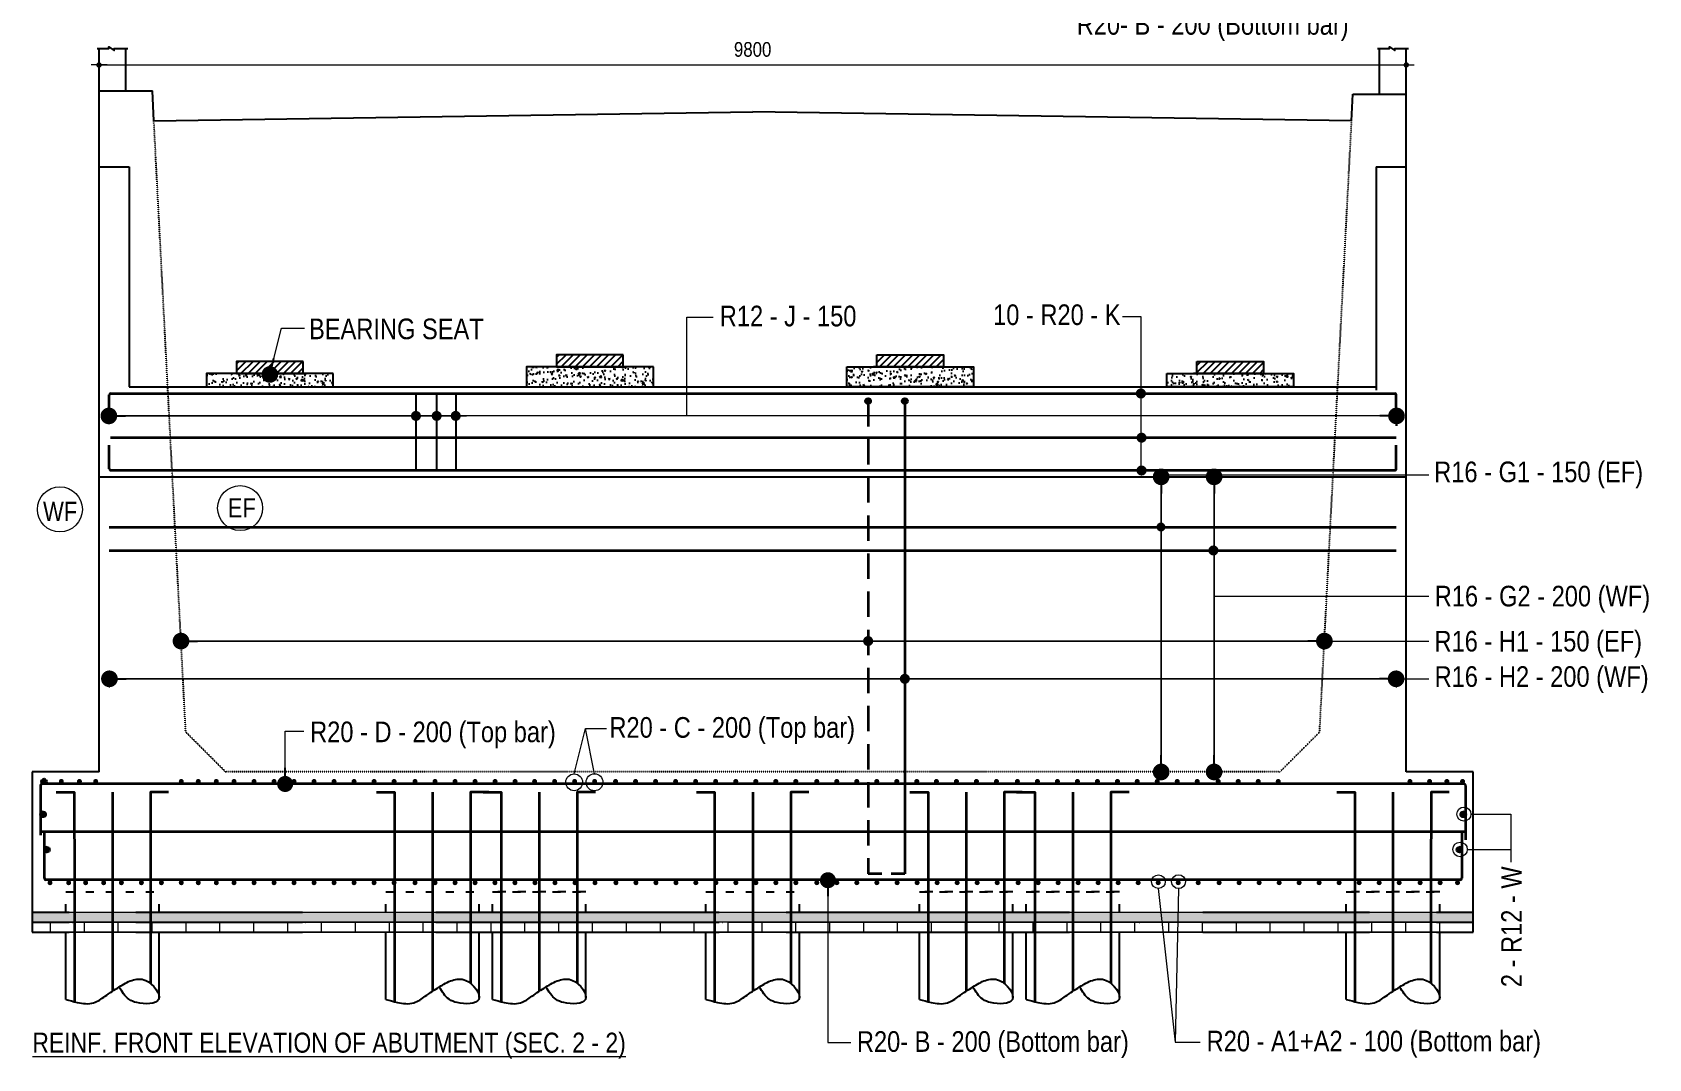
# Model space of a CAD drawing. Header units: millimetres. Extents: x -44822 to 222670, y -173707 to 25116.
# Drawn here: x 22172 to 34289, y -147140 to -139444 of the extents above; entities that cross this region are included whole.
import ezdxf

# ---------------------------------------------------------------- set-up
doc = ezdxf.new("R2010")
doc.units = ezdxf.units.MM
doc.header["$LTSCALE"] = 5
doc.header["$PDMODE"] = 2
doc.linetypes.add('ACAD_ISO03W100', pattern=[30, 12, -18])
doc.linetypes.add('DASHEDX2', pattern=[38.1, 25.4, -12.7])
for name, color, linetype in [('Abutment W Line', 200, 'Continuous'), ('Ber-1', 12, 'Continuous'), ('Extra Line', 70, 'Continuous'), ('Pile', 11, 'Continuous'), ('Ralling', 6, 'Continuous'), ('SEC', 25, 'Continuous')]:
    doc.layers.add(name, color=color, linetype=linetype)
for name, color, linetype, lineweight in [('Ber', 12, 'Continuous', 35), ('Ber Top', 12, 'Continuous', 35), ('Dimision', 4, 'Continuous', 13), ('hatch', 7, 'Continuous', 0), ('Text', 7, 'Continuous', 0)]:
    doc.layers.add(name, color=color, linetype=linetype, lineweight=lineweight)
doc.styles.get("Standard").update_dxf_attribs({"font": 'ARIALN.TTF'})
doc.dimstyles.new('ISO-25', dxfattribs={"dimtxt": 75, "dimasz": 45, "dimexe": 125, "dimexo": 75.625, "dimgap": 60, "dimtad": 1, "dimdec": 0, "dimtxsty": 'Standard', "dimblk": 'DOT', "dimcen": 52.5, "dimclrd": 256, "dimclre": 256, "dimclrt": 256, "dimadec": 0, "dimazin": 0, "dimtfac": 1, "dimtdec": 0, "dimtix": 1, "dimtmove": 0, "dimatfit": 3, "dimldrblk": 'DOT', "dimfxl": 1, "dimlwd": -1, "dimarcsym": 0})
doc.dimstyles.new('ISO-75', dxfattribs={"dimtxt": 75, "dimasz": 1, "dimexe": 75, "dimexo": 75, "dimgap": 60, "dimtad": 1, "dimdec": 0, "dimtxsty": 'Standard', "dimblk": 'D_TIC', "dimcen": 52.5, "dimclrd": 256, "dimclre": 256, "dimclrt": 256, "dimadec": 0, "dimazin": 0, "dimtfac": 1, "dimtdec": 0, "dimtix": 1, "dimtmove": 0, "dimatfit": 3, "dimldrblk": 'DOT', "dimfxl": 75, "dimfxlon": 1, "dimlwd": -1, "dimarcsym": 0})
pattern_1 = [(50, (-301307.61, 74914.1), (107.589027, -9.41282), [11.25, -123.75]), (355, (-301307.61, 74914.1), (-20.8127, 112.82882), [9, -99]), (100.4514, (-301298.64, 74913.32), (86.776407, 103.41593), [9.56103, -105.171317]), (46.1842, (-301307.61, 74944.1), (160.086157, -24.82785), [16.875, -185.625]), (96.6356, (-301294.27, 74942.03), (140.199406, 146.11768), [14.34154, -157.75695]), (351.1842, (-301307.61, 74944.1), (140.19929, 146.11779), [13.5, -148.5]), (21, (-301292.61, 74936.6), (89.536058, -60.392834), [11.25, -123.75]), (326, (-301292.61, 74936.6), (36.4973, 108.772507), [9, -99]), (71.4514, (-301285.15, 74931.57), (126.033394, 48.379575), [9.56103, -105.171317]), (37.5, (-301307.61, 74914.1), (1.8239783, 49.934078), [0, -97.8, 0, -100.5, 0, -99.375]), (7.5, (-301307.61, 74914.1), (39.4604306, 59.161757), [0, -57.3, 0, -95.55, 0, -37.875]), (327.5, (-301341.06, 74914.1), (80.0733654, -3.3832308), [0, -37.5, 0, -117, 0, -155.25]), (317.5, (-301356.06, 74914.1), (87.477925, 15.015747), [0, -48.75, 0, -77.7, 0, -110.25])]
pattern_2 = [(45, (-321054.922, -153428.25), (-26.5165043, 26.5165043), [])]
pattern_3 = [(50, (-298907.61, 74914.1), (107.589027, -9.41282), [11.25, -123.75]), (355, (-298907.61, 74914.1), (-20.8127, 112.82882), [9, -99]), (100.4514, (-298898.64, 74913.32), (86.776407, 103.41593), [9.56103, -105.171317]), (46.1842, (-298907.61, 74944.1), (160.086157, -24.82785), [16.875, -185.625]), (96.6356, (-298894.27, 74942.03), (140.199406, 146.11768), [14.34154, -157.75695]), (351.1842, (-298907.61, 74944.1), (140.19929, 146.11779), [13.5, -148.5]), (21, (-298892.61, 74936.6), (89.536058, -60.392834), [11.25, -123.75]), (326, (-298892.61, 74936.6), (36.4973, 108.772507), [9, -99]), (71.4514, (-298885.15, 74931.57), (126.033394, 48.379575), [9.56103, -105.171317]), (37.5, (-298907.61, 74914.1), (1.8239783, 49.934078), [0, -97.8, 0, -100.5, 0, -99.375]), (7.5, (-298907.61, 74914.1), (39.4604306, 59.161757), [0, -57.3, 0, -95.55, 0, -37.875]), (327.5, (-298941.06, 74914.1), (80.0733654, -3.3832308), [0, -37.5, 0, -117, 0, -155.25]), (317.5, (-298956.06, 74914.1), (87.477925, 15.015747), [0, -48.75, 0, -77.7, 0, -110.25])]
pattern_4 = [(45, (-318654.922, -153378.25), (-26.5165043, 26.5165043), [])]

# ---------------------------------------------------------------- blocks, each defined once
blk = doc.blocks.new('_Dot')
at = {"color": 0, "linetype": 'ByBlock', "lineweight": -2}
blk.add_line((-0.5, 0), (-1, 0), dxfattribs=at)
at = {"color": 0, "linetype": 'ByBlock', "const_width": 0.5}
blk.add_lwpolyline([(-0.25, 0, 1), (0.25, 0, 1)], format="xyb", close=True, dxfattribs=at)
blk = doc.blocks.new('D_TIC')
at = {"layer": 'Dimision', "ltscale": 5}
for p, q in [((-60, 0), (60, 0)), ((0, 60), (0, -60))]:
    blk.add_line(p, q, dxfattribs=at)
at = {"layer": 'Dimision', "ltscale": 5, "const_width": 20}
blk.add_lwpolyline([(-10, 0, 1), (10, 0, 1)], format="xyb", close=True, dxfattribs=at)
blk = doc.blocks.new('*D142')
at = {"layer": 'Defpoints', "color": 0, "lineweight": 50, "transparency": 16777216}
for p in [(32472, -139689), (22672, -139929), (32472, -139929)]:
    blk.add_point(p, dxfattribs=at)
at = {"layer": 'Dimision', "lineweight": -2, "transparency": 16777216}
for p, q in [((22672, -139764), (22672, -139614)), ((32472, -139764), (32472, -139614))]:
    blk.add_line(p, q, dxfattribs=at)
at = {"layer": 'Dimision', "transparency": 16777216}
blk.add_line((22673, -139689), (32471, -139689), dxfattribs=at)
at = {"layer": 'Dimision', "transparency": 16777216, "rotation": 180}
blk.add_blockref('D_TIC', (22672, -139689), dxfattribs=at)
at = {"layer": 'Dimision', "transparency": 16777216}
blk.add_blockref('D_TIC', (32472, -139689), dxfattribs=at)
at = {"layer": 'Dimision', "transparency": 16777216, "insert": (27572, -139573), "char_height": 110, "attachment_point": 5}
blk.add_mtext('9800', dxfattribs=at)

msp = doc.modelspace()

# ---------------------------------------------------------------- hatches: boundary and pattern name
at = {"layer": 'Ber'}
for points in [[(28456.5, -142208.9, 1), (28419, -142208.9, 1)], [(28731.7, -142208.9, 1), (28694.2, -142208.9, 1)], [(22241, -145061.4, 1), (22278.5, -145061.4, 1)], [(22370.8, -145061.4, 1), (22408.3, -145061.4, 1)], [(22506.6, -145061.4, 1), (22544.1, -145061.4, 1)], [(22628.5, -145061.4, 1), (22666, -145061.4, 1)], [(23270.1, -145061.4, 1), (23307.6, -145061.4, 1)], [(23397.4, -145061.4, 1), (23434.9, -145061.4, 1)], [(23532.7, -145061.4, 1), (23570.2, -145061.4, 1)], [(23665.5, -145061.4, 1), (23703, -145061.4, 1)], [(23815.5, -145061.4, 1), (23853, -145061.4, 1)], [(23965.5, -145061.4, 1), (24003, -145061.4, 1)], [(24115.3, -145061.4, 1), (24152.8, -145061.4, 1)], [(24265.3, -145061.4, 1), (24302.8, -145061.4, 1)], [(24415.3, -145061.4, 1), (24452.8, -145061.4, 1)], [(24565.3, -145061.4, 1), (24602.8, -145061.4, 1)], [(24715.3, -145061.4, 1), (24752.8, -145061.4, 1)], [(24865.3, -145061.4, 1), (24902.8, -145061.4, 1)], [(25022.3, -145061.4, 1), (25059.8, -145061.4, 1)], [(25172.3, -145061.4, 1), (25209.8, -145061.4, 1)], [(25322.3, -145061.4, 1), (25359.8, -145061.4, 1)], [(25472.3, -145061.4, 1), (25509.8, -145061.4, 1)], [(25622.3, -145061.4, 1), (25659.8, -145061.4, 1)], [(25772.3, -145061.4, 1), (25809.8, -145061.4, 1)], [(25918.7, -145061.4, 1), (25956.2, -145061.4, 1)], [(26068.7, -145061.4, 1), (26106.2, -145061.4, 1)], [(26218.7, -145061.4, 1), (26256.2, -145061.4, 1)], [(26368.7, -145061.4, 1), (26406.2, -145061.4, 1)], [(26525.7, -145061.4, 1), (26563.2, -145061.4, 1)], [(26675.7, -145061.4, 1), (26713.2, -145061.4, 1)], [(26825.7, -145061.4, 1), (26863.2, -145061.4, 1)], [(26975.7, -145061.4, 1), (27013.2, -145061.4, 1)], [(27125.7, -145061.4, 1), (27163.2, -145061.4, 1)], [(27275.7, -145061.4, 1), (27313.2, -145061.4, 1)], [(27426.8, -145061.4, 1), (27464.3, -145061.4, 1)], [(27576.8, -145061.4, 1), (27614.3, -145061.4, 1)], [(27726.8, -145061.4, 1), (27764.3, -145061.4, 1)], [(27876.8, -145061.4, 1), (27914.3, -145061.4, 1)], [(28033.8, -145061.4, 1), (28071.3, -145061.4, 1)], [(28183.8, -145061.4, 1), (28221.3, -145061.4, 1)], [(28333.8, -145061.4, 1), (28371.3, -145061.4, 1)], [(28483.8, -145061.4, 1), (28521.3, -145061.4, 1)], [(28633.8, -145061.4, 1), (28671.3, -145061.4, 1)], [(28783.8, -145061.4, 1), (28821.3, -145061.4, 1)], [(28931.1, -145061.4, 1), (28968.6, -145061.4, 1)], [(29081.1, -145061.4, 1), (29118.6, -145061.4, 1)], [(29231.1, -145061.4, 1), (29268.6, -145061.4, 1)], [(29381.1, -145061.4, 1), (29418.6, -145061.4, 1)], [(29538, -145061.4, 1), (29575.5, -145061.4, 1)], [(29688, -145061.4, 1), (29725.5, -145061.4, 1)], [(29838, -145061.4, 1), (29875.5, -145061.4, 1)], [(29988, -145061.4, 1), (30025.5, -145061.4, 1)], [(30138, -145061.4, 1), (30175.5, -145061.4, 1)], [(30288, -145061.4, 1), (30325.5, -145061.4, 1)], [(30436.2, -145061.4, 1), (30473.7, -145061.4, 1)], [(30586.2, -145061.4, 1), (30623.7, -145061.4, 1)], [(30736.2, -145061.4, 1), (30773.7, -145061.4, 1)], [(30886.2, -145061.4, 1), (30923.7, -145061.4, 1)], [(31043.2, -145061.4, 1), (31080.7, -145061.4, 1)], [(31193.2, -145061.4, 1), (31230.7, -145061.4, 1)], [(31343.2, -145061.4, 1), (31380.7, -145061.4, 1)], [(31493.2, -145061.4, 1), (31530.7, -145061.4, 1)], [(32480.6, -145061.4, 1), (32518.1, -145061.4, 1)], [(32627.9, -145061.4, 1), (32665.4, -145061.4, 1)], [(32757.4, -145061.4, 1), (32794.9, -145061.4, 1)], [(32875.1, -145061.4, 1), (32912.6, -145061.4, 1)], [(22271.5, -145308.5, -1), (22234, -145308.5, -1)], [(32880.3, -145308.5, 1), (32917.8, -145308.5, 1)], [(22300.7, -145573, -1), (22263.2, -145573, -1)], [(32851.1, -145573, 1), (32888.6, -145573, 1)], [(22286, -145820.8, 1), (22323.5, -145820.8, 1)], [(22425.7, -145820.8, 1), (22463.2, -145820.8, 1)], [(22553, -145820.8, 1), (22590.5, -145820.8, 1)], [(22688.3, -145820.8, 1), (22725.8, -145820.8, 1)], [(22821.1, -145820.8, 1), (22858.6, -145820.8, 1)], [(22971.1, -145820.8, 1), (23008.6, -145820.8, 1)], [(23121.1, -145820.8, 1), (23158.6, -145820.8, 1)], [(23270.1, -145820.8, 1), (23307.6, -145820.8, 1)], [(23397.4, -145820.8, 1), (23434.9, -145820.8, 1)], [(23532.7, -145820.8, 1), (23570.2, -145820.8, 1)], [(23665.5, -145820.8, 1), (23703, -145820.8, 1)], [(23815.5, -145820.8, 1), (23853, -145820.8, 1)], [(23965.5, -145820.8, 1), (24003, -145820.8, 1)], [(24115.3, -145820.8, 1), (24152.8, -145820.8, 1)], [(24265.3, -145820.8, 1), (24302.8, -145820.8, 1)], [(24415.3, -145820.8, 1), (24452.8, -145820.8, 1)], [(24565.3, -145820.8, 1), (24602.8, -145820.8, 1)], [(24715.3, -145820.8, 1), (24752.8, -145820.8, 1)], [(24865.3, -145820.8, 1), (24902.8, -145820.8, 1)], [(25022.3, -145820.8, 1), (25059.8, -145820.8, 1)], [(25172.3, -145820.8, 1), (25209.8, -145820.8, 1)], [(25322.3, -145820.8, 1), (25359.8, -145820.8, 1)], [(25472.3, -145820.8, 1), (25509.8, -145820.8, 1)], [(25621.4, -145820.8, 1), (25658.9, -145820.8, 1)], [(25771.4, -145820.8, 1), (25808.9, -145820.8, 1)], [(25921.4, -145820.8, 1), (25958.9, -145820.8, 1)], [(26071.4, -145820.8, 1), (26108.9, -145820.8, 1)], [(26221.4, -145820.8, 1), (26258.9, -145820.8, 1)], [(26371.4, -145820.8, 1), (26408.9, -145820.8, 1)], [(26528.4, -145820.8, 1), (26565.9, -145820.8, 1)], [(26678.4, -145820.8, 1), (26715.9, -145820.8, 1)], [(26828.4, -145820.8, 1), (26865.9, -145820.8, 1)], [(26978.4, -145820.8, 1), (27015.9, -145820.8, 1)], [(27127.4, -145820.8, 1), (27164.9, -145820.8, 1)], [(27277.4, -145820.8, 1), (27314.9, -145820.8, 1)], [(27427.4, -145820.8, 1), (27464.9, -145820.8, 1)], [(27577.4, -145820.8, 1), (27614.9, -145820.8, 1)], [(27727.4, -145820.8, 1), (27764.9, -145820.8, 1)], [(27877.4, -145820.8, 1), (27914.9, -145820.8, 1)], [(28034.3, -145820.8, 1), (28071.8, -145820.8, 1)], [(28184.3, -145820.8, 1), (28221.8, -145820.8, 1)], [(28334.3, -145820.8, 1), (28371.8, -145820.8, 1)], [(28484.3, -145820.8, 1), (28521.8, -145820.8, 1)], [(28636.4, -145820.8, 1), (28673.9, -145820.8, 1)], [(28786.4, -145820.8, 1), (28823.9, -145820.8, 1)], [(28936.4, -145820.8, 1), (28973.9, -145820.8, 1)], [(29086.4, -145820.8, 1), (29123.9, -145820.8, 1)], [(29236.4, -145820.8, 1), (29273.9, -145820.8, 1)], [(29386.4, -145820.8, 1), (29423.9, -145820.8, 1)], [(29543.4, -145820.8, 1), (29580.9, -145820.8, 1)], [(29693.4, -145820.8, 1), (29730.9, -145820.8, 1)], [(29843.4, -145820.8, 1), (29880.9, -145820.8, 1)], [(29993.4, -145820.8, 1), (30030.9, -145820.8, 1)], [(30143.3, -145820.8, 1), (30180.8, -145820.8, 1)], [(30293.3, -145820.8, 1), (30330.8, -145820.8, 1)], [(30443.3, -145820.8, 1), (30480.8, -145820.8, 1)], [(30593.3, -145820.8, 1), (30630.8, -145820.8, 1)], [(30743.3, -145820.8, 1), (30780.8, -145820.8, 1)], [(30893.3, -145820.8, 1), (30930.8, -145820.8, 1)], [(31050.2, -145820.8, 1), (31087.7, -145820.8, 1)], [(31200.2, -145820.8, 1), (31237.7, -145820.8, 1)], [(31350.2, -145820.8, 1), (31387.7, -145820.8, 1)], [(31500.2, -145820.8, 1), (31537.7, -145820.8, 1)], [(31649.9, -145820.8, 1), (31687.4, -145820.8, 1)], [(31799.9, -145820.8, 1), (31837.4, -145820.8, 1)], [(31949.9, -145820.8, 1), (31987.4, -145820.8, 1)], [(32099.9, -145820.8, 1), (32137.4, -145820.8, 1)], [(32249.9, -145820.8, 1), (32287.4, -145820.8, 1)], [(32399.9, -145820.8, 1), (32437.4, -145820.8, 1)], [(32556.9, -145820.8, 1), (32594.4, -145820.8, 1)], [(32706.9, -145820.8, 1), (32744.4, -145820.8, 1)], [(32837.2, -145820.8, 1), (32874.7, -145820.8, 1)]]:
    msp.add_hatch(color=256, dxfattribs=at).paths.add_polyline_path(points)
at = {"layer": 'Dimision'}
h = msp.add_hatch(color=256, dxfattribs=at)
h.paths.add_polyline_path([(30520.4, -142152.4), (30444.4, -142152.4, 1)])
h.paths.add_polyline_path([(30444.4, -142152.4), (30520.4, -142152.4, 1)])
h = msp.add_hatch(color=256, dxfattribs=at)
h.paths.add_polyline_path([(25086.1, -142320.6), (25010.1, -142320.6, 1)])
h.paths.add_polyline_path([(25010.1, -142320.6), (25086.1, -142320.6, 1)])
h = msp.add_hatch(color=256, dxfattribs=at)
h.paths.add_polyline_path([(25241.2, -142320.6), (25165.3, -142320.6, 1)])
h.paths.add_polyline_path([(25165.3, -142320.6), (25241.2, -142320.6, 1)])
h = msp.add_hatch(color=256, dxfattribs=at)
h.paths.add_polyline_path([(25383.9, -142320.6), (25307.9, -142320.6, 1)])
h.paths.add_polyline_path([(25307.9, -142320.6), (25383.9, -142320.6, 1)])
h = msp.add_hatch(color=256, dxfattribs=at)
h.paths.add_polyline_path([(30525.3, -142483.9), (30449.3, -142483.9, 1)])
h.paths.add_polyline_path([(30449.3, -142483.9), (30525.3, -142483.9, 1)])
h = msp.add_hatch(color=256, dxfattribs=at)
h.paths.add_polyline_path([(30525.3, -142729.9), (30449.3, -142729.9, 1)])
h.paths.add_polyline_path([(30449.3, -142729.9), (30525.3, -142729.9, 1)])
h = msp.add_hatch(color=256, dxfattribs=at)
h.paths.add_polyline_path([(30666.6, -143153.6), (30599.1, -143153.6, 1)])
h.paths.add_polyline_path([(30599.1, -143153.6), (30666.6, -143153.6, 1)])
h = msp.add_hatch(color=256, dxfattribs=at)
h.paths.add_polyline_path([(31064.2, -143329.4), (30988.3, -143329.4, 1)])
h.paths.add_polyline_path([(30988.3, -143329.4), (31064.2, -143329.4, 1)])
h = msp.add_hatch(color=256, dxfattribs=at)
h.paths.add_polyline_path([(28475.7, -144009), (28399.8, -144009, 1)])
h.paths.add_polyline_path([(28399.8, -144009), (28475.7, -144009, 1)])
h = msp.add_hatch(color=256, dxfattribs=at)
h.paths.add_polyline_path([(28750.9, -144291.9), (28675, -144291.9, 1)])
h.paths.add_polyline_path([(28675, -144291.9), (28750.9, -144291.9, 1)])
at = {"layer": 'hatch', "linetype": 'Continuous', "lineweight": 25}
h = msp.add_hatch(dxfattribs=at)
h.set_pattern_fill('ANSI31', color=256, scale=300, style=0)
h.set_pattern_definition(pattern_4)
h.paths.add_polyline_path([(26602.5, -141952.4), (26602.5, -141862.4), (26102.5, -141862.4), (26102.5, -141952.4)])
h = msp.add_hatch(dxfattribs=at)
h.set_pattern_fill('ANSI31', color=256, scale=300, style=0)
h.set_pattern_definition(pattern_4)
h.paths.add_polyline_path([(28502.5, -141952.4), (28502.5, -141862.4), (29002.5, -141862.4), (29002.5, -141952.4)])
h = msp.add_hatch(dxfattribs=at)
h.set_pattern_fill('AR-CONC', color=256, scale=15, style=0)
h.set_pattern_definition(pattern_1)
h.paths.add_polyline_path([(24427.5, -142002.4), (24227.5, -142002.4), (24224, -142002.4), (24202.5, -142002.4), (23702.5, -142002.4), (23683.6, -142002.4), (23677.5, -142002.4), (23477.5, -142002.4), (23477.5, -142102.4), (24427.5, -142102.4)])
h = msp.add_hatch(dxfattribs=at)
h.set_pattern_fill('ANSI31', color=256, scale=300, style=0)
h.set_pattern_definition(pattern_2)
h.paths.add_polyline_path([(24202.5, -142002.4), (24202.5, -141912.4), (23702.5, -141912.4), (23702.5, -142002.4)])
h = msp.add_hatch(dxfattribs=at)
h.set_pattern_fill('AR-CONC', color=256, scale=15, style=0)
h.set_pattern_definition(pattern_3)
h.paths.add_polyline_path([(26827.5, -141952.4), (26627.5, -141952.4), (26625.8, -141952.4), (26604.2, -141952.4), (26102.5, -141952.4), (26083.6, -141952.4), (26077.5, -141952.4), (25877.5, -141952.4), (25877.5, -142102.4), (26827.5, -142102.4)])
h = msp.add_hatch(dxfattribs=at)
h.set_pattern_fill('AR-CONC', color=256, scale=15, style=0)
h.set_pattern_definition(pattern_3)
h.paths.add_polyline_path([(28277.5, -141952.4), (28477.5, -141952.4), (28479.2, -141952.4), (28500.8, -141952.4), (29002.5, -141952.4), (29021.4, -141952.4), (29027.5, -141952.4), (29227.5, -141952.4), (29227.5, -142102.4), (28277.5, -142102.4)])
h = msp.add_hatch(dxfattribs=at)
h.set_pattern_fill('AR-CONC', color=256, scale=15, style=0)
h.set_pattern_definition(pattern_1)
h.paths.add_polyline_path([(30677.5, -142002.4), (30877.5, -142002.4), (30881, -142002.4), (30902.5, -142002.4), (31402.5, -142002.4), (31421.4, -142002.4), (31427.5, -142002.4), (31627.5, -142002.4), (31627.5, -142102.4), (30677.5, -142102.4)])
h = msp.add_hatch(dxfattribs=at)
h.set_pattern_fill('ANSI31', color=256, scale=300, style=0)
h.set_pattern_definition(pattern_2)
h.paths.add_polyline_path([(30902.5, -142002.4), (30902.5, -141912.4), (31402.5, -141912.4), (31402.5, -142002.4)])
at = {"layer": 'hatch', "ltscale": 5}
h = msp.add_hatch(dxfattribs=at)
h.set_pattern_fill('AR-CONC', color=256, style=0)
h.set_pattern_definition([(50, (-9695.44, -140602.51), (182.18467, -15.9391), [19.05, -209.55]), (355, (-9695.44, -140602.5), (-35.2428, 191.05664), [15.24, -167.64]), (100.451, (-9680.26, -140603.84), (146.9425, 175.1167), [16.19, -178.09]), (46.1842, (-9695.44, -140551.7), (271.079, -42.0423), [28.575, -314.325]), (96.6356, (-9672.85, -140555.2), (237.4042, 247.4256), [24.285, -267.135]), (351.184, (-9695.44, -140551.7), (237.4046, 247.4251), [22.86, -251.46]), (21, (-9670.04, -140564.41), (151.6149, -102.2655), [19.05, -209.55]), (326, (-9670.04, -140564.4), (61.802, 184.188), [15.24, -167.64]), (71.4514, (-9657.4, -140572.93), (213.4165, 81.92286), [16.19, -178.09]), (37.5, (-9695.44, -140602.51), (3.0886, 84.55504), [0, -165.608, 0, -170.18, 0, -168.275]), (7.5, (-9695.44, -140602.51), (66.81966, 100.18057), [0, -97.028, 0, -161.798, 0, -64.135]), (327.5, (-9752.084, -140602.51), (135.5906, -5.72874), [0, -63.5, 0, -198.12, 0, -262.89]), (317.5, (-9777.48, -140602.51), (148.12918, 25.4265), [0, -82.55, 0, -131.572, 0, -186.69])])
h.paths.add_polyline_path([(22172.2, -146040.4), (32972.2, -146040.4), (32972.2, -146115.4), (22172.2, -146115.4)])
at = {"layer": 'hatch'}
h = msp.add_hatch(dxfattribs=at)
h.set_pattern_fill('BRICK', color=256, scale=20, style=0)
h.set_pattern_definition([(0, (-9695.44, -140602.51), (0, 127), []), (90, (-9695.44, -140602.5), (-254, 2e-14), [127, -127]), (90, (-9568.44, -140602.5), (-254, 2e-14), [-127, 127])])
edge = h.paths.add_edge_path()
edge.add_line((27387.2, -146115.4), (32972.2, -146115.4))
edge.add_line((32972.2, -146115.4), (32972.2, -146190.4))
edge.add_line((32972.2, -146190.4), (22172.2, -146190.4))
edge.add_line((22172.2, -146190.4), (22172.2, -146115.4))
edge.add_line((22172.2, -146115.4), (27322.2, -146115.4))

# ---------------------------------------------------------------- linework, layer by layer
at = {"layer": 'Abutment W Line'}
for p, q in [((32272.2, -139907.9), (32272.2, -139565.9)), ((32472.2, -139907.9), (32472.2, -139566)), ((22672.2, -140452.4), (22897.2, -140452.4)), ((22897.2, -140452.4), (22897.2, -142102.4)), ((32247.2, -140452.4), (32472.2, -140452.4)), ((32247.2, -140452.4), (32247.2, -142127.4)), ((22897.2, -142102.4), (32247.2, -142102.4)), ((22672.2, -142777.4), (32472.2, -142777.4))]:
    msp.add_line(p, q, dxfattribs=at)
msp.add_lwpolyline([(32257.1, -139565.9), (32346.3, -139565.9), (32346.3, -139551.9), (32385.9, -139580.2), (32385.9, -139566), (32487.7, -139566)], dxfattribs=at)
at = {"layer": 'Ber'}
for p, q in [((22749.3, -142339.9), (22749.3, -142162.4)), ((22759.3, -142152.4), (32387.9, -142152.4)), ((32397.2, -142339.9), (32397.2, -142162.4)), ((22759.3, -142481.3), (32396.2, -142481.3)), ((22749.3, -142717.4), (22749.3, -142539.9)), ((32397.2, -142717.4), (32397.2, -142539.9)), ((22759.3, -142727.4), (32384.4, -142727.4)), ((22749.2, -143153.6), (32397.2, -143153.6)), ((22233.5, -145092.9), (22233.5, -145464.8)), ((32908.9, -145080.4), (22246, -145080.4)), ((22772.2, -145141.7), (22772.2, -146634.8)), ((25172.2, -145141.7), (25172.2, -146634.8)), ((25972.2, -145141.7), (25972.2, -146634.8)), ((27572.2, -145141.7), (27572.2, -146634.8)), ((29172.2, -145141.7), (29172.2, -146634.8)), ((29972.2, -145141.7), (29972.2, -146634.8)), ((32372.2, -145141.7), (32372.2, -146634.8)), ((32918, -145498.4), (32918, -145092.9)), ((32918, -145440.4), (22233.5, -145440.4)), ((32918, -145440.4), (22233.5, -145440.4)), ((22263.5, -145787.9), (22263.5, -145440.4)), ((32888, -145440.4), (32888, -145787.9)), ((32875, -145800.4), (22276, -145800.4))]:
    msp.add_line(p, q, dxfattribs=at)
at = {"layer": 'Ber', "linetype": 'DASHEDX2', "ltscale": 0.02}
for p, q in [((28712.9, -142208.9), (28712.9, -145754.6)), ((22749.2, -143329.4), (32397.2, -143329.4))]:
    msp.add_line(p, q, dxfattribs=at)
at = {"layer": 'Ber'}
for points in [[(22351, -145142.3), (22486.8, -145142.4), (22487.1, -145845.2), (22487.1, -146713.3)], [(23193.3, -145142.3), (23057.5, -145142.4), (23057.2, -145845.2), (23057.2, -146574.4)], [(24751, -145142.3), (24886.8, -145142.4), (24887.1, -145845.2), (24887.1, -146713.3)], [(25593.3, -145142.3), (25457.5, -145142.4), (25457.2, -145845.2), (25457.2, -146574.4)], [(25551, -145142.3), (25686.8, -145142.4), (25687.1, -145845.2), (25687.1, -146713.3)], [(26393.3, -145142.3), (26257.5, -145142.4), (26257.2, -145845.2), (26257.2, -146574.4)], [(27151, -145142.3), (27286.8, -145142.4), (27287.1, -145845.2), (27287.1, -146713.3)], [(27993.3, -145142.3), (27857.5, -145142.4), (27857.2, -145845.2), (27857.2, -146574.4)], [(28751, -145142.3), (28886.8, -145142.4), (28887.1, -145845.2), (28887.1, -146713.3)], [(29593.3, -145142.3), (29457.5, -145142.4), (29457.2, -145845.2), (29457.2, -146574.4)], [(29551, -145142.3), (29686.8, -145142.4), (29687.1, -145845.2), (29687.1, -146713.3)], [(30393.3, -145142.3), (30257.5, -145142.4), (30257.2, -145845.2), (30257.2, -146574.4)], [(31951, -145142.3), (32086.8, -145142.4), (32087.1, -145845.2), (32087.1, -146713.3)], [(32793.3, -145142.3), (32657.5, -145142.4), (32657.2, -145845.2), (32657.2, -146574.4)]]:
    msp.add_lwpolyline(points, dxfattribs=at)
at = {"layer": 'Ber', "linetype": 'DASHEDX2', "ltscale": 0.02}
msp.add_lwpolyline([(28712.9, -145754.6), (28609.3, -145754.6)], dxfattribs=at)
at = {"layer": 'Ber'}
for centre in [(28437.7, -142208.9), (28712.9, -142208.9), (22259.8, -145061.4), (22252.8, -145308.5), (32899.1, -145308.5), (22282, -145573), (32869.9, -145573)]:
    msp.add_circle(centre, 18.8, dxfattribs=at)
for centre, radius, start, end in [((22759.3, -142162.4), 10, 90, 180), ((32387.2, -142162.4), 10, 0, 90), ((22759.3, -142717.4), 10, 180, 270), ((32387.2, -142717.4), 10, 253.6914, 0), ((22246, -145092.9), 12.5, 90, 180), ((32905.5, -145092.9), 12.5, 0, 90), ((22252.8, -145308.5), 18.8, 90, 180), ((32897.6, -145308.5), 18.8, 0, 90), ((22282, -145573), 18.8, 90, 180), ((32869.9, -145573), 18.8, 0, 90), ((22276, -145787.9), 12.5, 180, 270), ((32875.5, -145787.9), 12.5, 270, 0)]:
    msp.add_arc(centre, radius, start, end, dxfattribs=at)
at = {"layer": 'Ber Top', "linetype": 'DASHEDX2', "ltscale": 1.5}
msp.add_line((28437.7, -142208.9), (28437.7, -145754.6), dxfattribs=at)
msp.add_lwpolyline([(28541.3, -145754.6), (28437.7, -145754.6)], dxfattribs=at)
at = {"layer": 'Ber-1'}
for p, q in [((25048.1, -142152.4), (25048.1, -142727.4)), ((25203.2, -142152.4), (25203.2, -142727.4)), ((25345.9, -142152.4), (25345.9, -142727.4))]:
    msp.add_line(p, q, dxfattribs=at)
at = {"layer": 'Dimision'}
for p, q in [((22745.9, -142370.6), (22745.9, -142270.6)), ((30634.4, -142762.6), (32641.6, -142762.6)), ((31031.1, -143672.2), (32641.6, -143672.2)), ((22749.2, -144230.3), (22749.2, -144357.4)), ((32396.8, -144230.3), (32396.8, -144357.4)), ((30612.3, -145864.4), (30739, -147015.8)), ((30765, -145864.9), (30739, -147015.8)), ((30739, -147015.8), (30925.7, -147015.8))]:
    msp.add_line(p, q, dxfattribs=at)
at = {"layer": 'Dimision', "lineweight": 30, "ltscale": 5}
msp.add_line((32398.4, -142395.2), (32398.4, -142295.2), dxfattribs=at)
at = {"layer": 'Dimision', "color": 7}
for q in [(29947.2, -146115.4), (27892.3, -146115.4)]:
    msp.add_line((27822.2, -146115.4), q, dxfattribs=at)
at = {"layer": 'Dimision'}
for points in [[(27079.4, -142320.6), (27079.4, -141579.1), (27276.2, -141579.1)], [(30483.4, -142727.4), (30483.4, -141576.4), (30344.1, -141576.4)], [(26234, -145005.2), (26319.1, -144663.7), (26476.5, -144663.7)], [(26386.5, -145004.3), (26319.1, -144663.7), (26476.5, -144663.7)], [(32956.9, -145306.6), (33256.5, -145306.6), (33256.6, -145666.4)], [(32929.5, -145571.4), (33256.6, -145571.4), (33256.6, -145666.4)]]:
    msp.add_lwpolyline(points, dxfattribs=at)
at = {"layer": 'Dimision', "color": 7}
for points in [[(22172.2, -146040.4), (32972.2, -146040.4)], [(27387.2, -146115.4), (32972.2, -146115.4), (32972.2, -146190.4), (22172.2, -146190.4), (22172.2, -146115.4), (27322.2, -146115.4)]]:
    msp.add_lwpolyline(points, dxfattribs=at)
msp.add_lwpolyline([(22172.2, -146040.4), (32972.2, -146040.4), (32972.2, -146115.4), (22172.2, -146115.4)], close=True, dxfattribs=at)
at = {"layer": 'Dimision'}
for centre, radius in [((26234, -145067.9), 62.7), ((26386.5, -145067.9), 63.6), ((32903.9, -145306.6), 53), ((32874.9, -145571.4), 54.5), ((30614, -145812.9), 51.5), ((30765, -145812.9), 52)]:
    msp.add_circle(centre, radius, dxfattribs=at)
at = {"layer": 'Extra Line', "linetype": 'Continuous', "lineweight": 25}
for p, q in [((24202.5, -142002.4), (24227.5, -142002.4)), ((26602.5, -141952.4), (26627.5, -141952.4)), ((28502.5, -141952.4), (28477.5, -141952.4)), ((30902.5, -142002.4), (30877.5, -142002.4))]:
    msp.add_line(p, q, dxfattribs=at)
for points in [[(26602.5, -141862.4), (26102.5, -141862.4), (26102.5, -141952.4), (26602.5, -141952.4)], [(28502.5, -141862.4), (29002.5, -141862.4), (29002.5, -141952.4), (28502.5, -141952.4)], [(24427.5, -142002.4), (24227.5, -142002.4), (24220.6, -142002.4), (24202.5, -142002.4), (23702.5, -142002.4), (23683.6, -142002.4), (23677.5, -142002.4), (23477.5, -142002.4), (23477.5, -142102.4), (24427.5, -142102.4)], [(24202.5, -141912.4), (23702.5, -141912.4), (23702.5, -142002.4), (24202.5, -142002.4)], [(26827.5, -141952.4), (26627.5, -141952.4), (26620.6, -141952.4), (26602.5, -141952.4), (26102.5, -141952.4), (26083.6, -141952.4), (26077.5, -141952.4), (25877.5, -141952.4), (25877.5, -142102.4), (26827.5, -142102.4)], [(28277.5, -141952.4), (28477.5, -141952.4), (28484.4, -141952.4), (28502.5, -141952.4), (29002.5, -141952.4), (29021.4, -141952.4), (29027.5, -141952.4), (29227.5, -141952.4), (29227.5, -142102.4), (28277.5, -142102.4)], [(30677.5, -142002.4), (30877.5, -142002.4), (30884.4, -142002.4), (30902.5, -142002.4), (31402.5, -142002.4), (31421.4, -142002.4), (31427.5, -142002.4), (31627.5, -142002.4), (31627.5, -142102.4), (30677.5, -142102.4)], [(30902.5, -141912.4), (31402.5, -141912.4), (31402.5, -142002.4), (30902.5, -142002.4)]]:
    msp.add_lwpolyline(points, close=True, dxfattribs=at)
at = {"layer": 'Pile', "linetype": 'ACAD_ISO03W100', "ltscale": 0.02}
for p, q in [((23322.2, -144690.4), (23083.3, -140108.6)), ((31822.2, -144690.8), (32062.2, -140108.6)), ((23322.2, -144690.4), (23622.2, -144990.4)), ((31522.2, -144990.8), (31822.2, -144690.8)), ((31522.5, -144990.4), (23622.2, -144990.4))]:
    msp.add_line(p, q, dxfattribs=at)
at = {"layer": 'Pile', "linetype": 'ACAD_ISO03W100'}
for p, q in [((22422.1, -145890.4), (23122.2, -145890.4)), ((22422.1, -146040.4), (22422.1, -145890.4)), ((22422.1, -145890.4), (23122.2, -145890.4)), ((23122.2, -146040.4), (23122.2, -145890.4)), ((24822.1, -145890.4), (25522.2, -145890.4)), ((24822.1, -146040.4), (24822.1, -145890.4)), ((25522.2, -146040.4), (25522.2, -145890.4)), ((25622.1, -145890.4), (26322.2, -145890.4)), ((25622.1, -146040.4), (25622.1, -145890.4)), ((26322.2, -145890.4), (25622.1, -145890.4)), ((26322.2, -146040.4), (26322.2, -145890.4)), ((27222.1, -145890.4), (27922.2, -145890.4)), ((27222.1, -146040.4), (27222.1, -145890.4)), ((27922.2, -146040.4), (27922.2, -145890.4)), ((28822.1, -145890.4), (29522.2, -145890.4)), ((28822.1, -146040.4), (28822.1, -145890.4)), ((29522.2, -145890.4), (28822.1, -145890.4)), ((29522.2, -146040.4), (29522.2, -145890.4)), ((29622.1, -145890.4), (30322.2, -145890.4)), ((29622.1, -146040.4), (29622.1, -145890.4)), ((30322.2, -145890.4), (29622.1, -145890.4)), ((30322.2, -146040.4), (30322.2, -145890.4)), ((32022.1, -145890.4), (32722.2, -145890.4)), ((32022.1, -146040.4), (32022.1, -145890.4)), ((32722.2, -145890.4), (32022.1, -145890.4)), ((32722.2, -146040.4), (32722.2, -145890.4))]:
    msp.add_line(p, q, dxfattribs=at)
at = {"layer": 'Pile'}
for p, q in [((22422.1, -146695.3), (22422.1, -146190.4)), ((23122.2, -146681.6), (23122.2, -146190.4)), ((24822.1, -146695.3), (24822.1, -146190.4)), ((25522.2, -146681.6), (25522.2, -146190.4)), ((25622.1, -146695.3), (25622.1, -146190.4)), ((26322.2, -146681.6), (26322.2, -146190.4)), ((27222.1, -146695.3), (27222.1, -146190.4)), ((27922.2, -146681.6), (27922.2, -146190.4)), ((28822.1, -146695.3), (28822.1, -146190.4)), ((29522.2, -146681.6), (29522.2, -146190.4)), ((29622.1, -146695.3), (29622.1, -146190.4)), ((30322.2, -146681.6), (30322.2, -146190.4)), ((32022.1, -146695.3), (32022.1, -146190.4)), ((32722.2, -146681.6), (32722.2, -146190.4))]:
    msp.add_line(p, q, dxfattribs=at)
for points in [[(22422.1, -146695.3), (22509.3, -146718.5), (22631.7, -146721.4), (22717.5, -146672.1), (22823.3, -146601.9), (22918.5, -146552.9), (23021.9, -146552.9), (23118.8, -146695.3), (22955.8, -146719.7), (22896.8, -146695.2), (22823.3, -146601.9)], [(24822.1, -146695.3), (24909.3, -146718.5), (25031.7, -146721.4), (25117.5, -146672.1), (25223.3, -146601.9), (25318.5, -146552.9), (25421.9, -146552.9), (25518.8, -146695.3), (25355.8, -146719.7), (25296.8, -146695.2), (25223.3, -146601.9)], [(25622.1, -146695.3), (25709.3, -146718.5), (25831.7, -146721.4), (25917.5, -146672.1), (26023.3, -146601.9), (26118.5, -146552.9), (26221.9, -146552.9), (26318.8, -146695.3), (26155.8, -146719.7), (26096.8, -146695.2), (26023.3, -146601.9)], [(27222.1, -146695.3), (27309.3, -146718.5), (27431.7, -146721.4), (27517.5, -146672.1), (27623.3, -146601.9), (27718.5, -146552.9), (27821.9, -146552.9), (27918.8, -146695.3), (27755.8, -146719.7), (27696.8, -146695.2), (27623.3, -146601.9)], [(28822.1, -146695.3), (28909.3, -146718.5), (29031.7, -146721.4), (29117.5, -146672.1), (29223.3, -146601.9), (29318.5, -146552.9), (29421.9, -146552.9), (29518.8, -146695.3), (29355.8, -146719.7), (29296.8, -146695.2), (29223.3, -146601.9)], [(29622.1, -146695.3), (29709.3, -146718.5), (29831.7, -146721.4), (29917.5, -146672.1), (30023.3, -146601.9), (30118.5, -146552.9), (30221.9, -146552.9), (30318.8, -146695.3), (30155.8, -146719.7), (30096.8, -146695.2), (30023.3, -146601.9)], [(32022.1, -146695.3), (32109.3, -146718.5), (32231.7, -146721.4), (32317.5, -146672.1), (32423.3, -146601.9), (32518.5, -146552.9), (32621.9, -146552.9), (32718.8, -146695.3), (32555.8, -146719.7), (32496.8, -146695.2), (32423.3, -146601.9)]]:
    msp.add_spline(points, degree=3, dxfattribs=at)
at = {"layer": 'Ralling'}
for p, q in [((22672.2, -139882.9), (22672.2, -139565.9)), ((22872.2, -139882.9), (22872.2, -139566))]:
    msp.add_line(p, q, dxfattribs=at)
msp.add_lwpolyline([(22657.1, -139565.9), (22746.3, -139565.9), (22746.3, -139551.9), (22785.9, -139580.2), (22785.9, -139566), (22887.7, -139566)], dxfattribs=at)
at = {"layer": 'SEC'}
for p, q in [((22672.2, -144990.4), (22672.2, -139882.9)), ((22672.2, -139882.9), (23072.2, -139882.9)), ((23083.3, -140108.6), (23072.2, -139882.9)), ((32062.2, -140108.6), (32072.2, -139907.9)), ((32072.2, -139907.9), (32472.2, -139907.9)), ((32472.2, -144990.4), (32472.2, -139907.9)), ((23083.3, -140108.6), (27572.3, -140040.4)), ((32062.2, -140108.6), (27572.3, -140040.4)), ((22172.2, -144990.4), (22172.2, -146190.4)), ((22672.2, -144990.4), (22172.2, -144990.4)), ((32972.2, -144990.4), (32472.2, -144990.4)), ((32972.2, -146190.4), (32972.2, -144990.4)), ((22172.2, -146040.4), (22447.2, -146040.4)), ((22172.2, -146115.4), (22447.9, -146115.4)), ((22470.1, -146115.4), (22473.5, -146115.4)), ((22947.2, -146040.4), (24197.2, -146040.4)), ((22947.2, -146115.4), (24197.2, -146115.4)), ((24220.1, -146115.4), (24223.5, -146115.4)), ((25197.2, -146040.4), (27322.2, -146040.4)), ((25197.2, -146115.4), (27322.2, -146115.4)), ((27345.1, -146115.4), (27348.5, -146115.4)), ((27822.2, -146040.4), (29947.2, -146040.4)), ((27822.2, -146040.4), (27892.3, -146040.4)), ((30470.1, -146115.4), (30473.5, -146115.4)), ((30947.2, -146040.4), (32197.2, -146040.4)), ((30947.2, -146115.4), (32197.2, -146115.4)), ((32697.2, -146040.4), (32972.2, -146040.4)), ((32697.2, -146115.4), (32972.2, -146115.4)), ((22172.2, -146190.4), (22447.9, -146190.4)), ((22947.2, -146190.4), (24197.2, -146190.4)), ((25197.2, -146190.4), (27322.2, -146190.4)), ((27822.2, -146190.4), (29947.2, -146190.4)), ((30947.2, -146190.4), (32197.2, -146190.4)), ((32697.2, -146190.4), (32972.2, -146190.4))]:
    msp.add_line(p, q, dxfattribs=at)
at = {"layer": 'Text'}
for centre in [(22378.8, -143021.2), (23730.1, -143011.4)]:
    msp.add_circle(centre, 168.6, dxfattribs=at)

# ---------------------------------------------------------------- texts
for s, height, p in [(' R12 - J - 150', 154.688, (27276.5, -141648.9)), ('BEARING SEAT', 154.688, (24246.6, -141745.2)), (' R16 - G1 - 150 (EF)', 154.688, (32632.1, -142817.4)), ('WF', 144, (22252.6, -143108.5)), ('EF', 144, (23636.9, -143082)), (' R16 - G2 - 200 (WF)', 154.688, (32636, -143749)), (' R16 - H1 - 150 (EF)', 154.688, (32634.3, -144087.1)), (' R16 - H2 - 200 (WF)', 154.688, (32634.9, -144352.2)), ('%%UREINF. FRONT ELEVATION OF ABUTMENT (SEC. 2 - 2)', 150, (22172.5, -147095.1))]:
    msp.add_text(s, height=height, dxfattribs=at).set_placement(p)
msp.add_text('2 - R12 - W', height=154.688, rotation=90, dxfattribs=at).set_placement((33338.1, -146603.9))
at = {"layer": 'Text', "char_height": 154.688, "attachment_point": 5}
for s, insert in [('R20- B - 200 (Bottom bar)', (31020.5, -139408)), ('10 - R20 - K', (29852.3, -141563)), ('R20 - D - 200 (Top bar)', (25175.4, -144713)), ('R20 - C - 200 (Top bar)', (27419, -144679.7)), ('R20- B - 200 (Bottom bar)', (29372.7, -147034.9)), ('R20 - A1+A2 - 100 (Bottom bar)', (32228.6, -147031.4))]:
    msp.add_mtext(s, dxfattribs=dict(at, insert=insert))

# ---------------------------------------------------------------- dimensions: what is measured, and where the dimension line sits
at = {"layer": 'Dimision'}
dim = msp.add_linear_dim(base=(32472.2, -139689.4), p1=(22672.2, -139928.7), p2=(32472.2, -139928.7), dimstyle='ISO-75', override={"dimtxt": 110}, dxfattribs=at)
dim.commit()
dim.dimension.update_dxf_attribs({"geometry": '*D142', "text_midpoint": (27572.2, -139573.2)})

# ---------------------------------------------------------------- leaders
for points, override in [([(22745.9, -142320.6), (25426.8, -142320.6)], {"dimasz": 125, "dimtad": 0}), ([(32398.6, -142320.6), (22745.9, -142320.6)], {"dimasz": 125, "dimtad": 0}), ([(30634.4, -144990.4), (30634.4, -142777.4)], {"dimasz": 125, "dimtad": 0}), ([(30634.4, -142777.4), (30634.4, -144990.4)], {"dimasz": 125, "dimtad": 0}), ([(31031.1, -144990.4), (31031.1, -142777.4)], {"dimasz": 125, "dimtad": 0}), ([(31031.1, -142777.4), (31031.1, -144890.4)], {"dimasz": 125, "dimtad": 0}), ([(23286.6, -144009), (32641.6, -144009)], {"dimasz": 125, "dimtad": 0}), ([(31857.9, -144009), (23286.6, -144009)], {"dimasz": 125, "dimtad": 0}), ([(22750.2, -144291.9), (32641.6, -144291.9)], {"dimasz": 125, "dimtad": 0}), ([(32395.4, -144291.9), (22750.2, -144291.9)], {"dimasz": 125, "dimtad": 0}), ([(24067.4, -145080.4), (24067.4, -144684.9), (24208, -144684.9)], {"dimasz": 120, "dimtad": 0}), ([(28136.2, -145802.1), (28136.2, -147019.8), (28308, -147019.8)], {"dimasz": 120, "dimtad": 0})]:
    msp.add_leader(points, dimstyle='ISO-25', override=override, dxfattribs=at)
at = {"layer": 'Text'}
msp.add_leader([(23952.8, -142009.8), (24039.8, -141661.3), (24212.5, -141661.3)], dimstyle='ISO-25', override={"dimasz": 125, "dimtad": 0}, dxfattribs=at)

doc.saveas('drawing.dxf')
